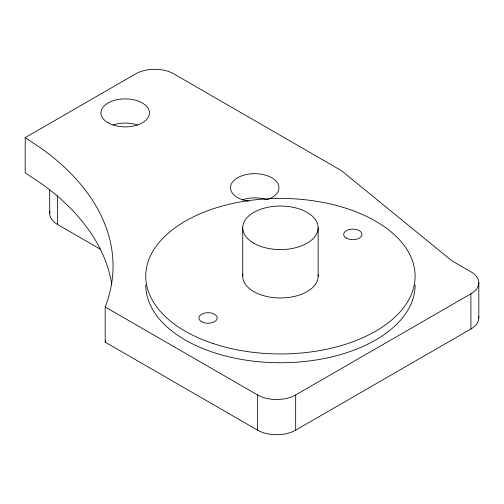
<?xml version="1.0" encoding="UTF-8"?>
<svg xmlns="http://www.w3.org/2000/svg" width="504" height="504" viewBox="0 0 504 504"><rect width="100%" height="100%" fill="white"/><g stroke="black" fill="none" stroke-linecap="round" stroke-linejoin="round"><path stroke-width="0.76" d="M25.2 137.63L135.677 73.849A26.939 15.555 0 0 1 173.773 73.849L341.391 170.623L451.861 260.795L470.912 271.795A26.939 15.555 0 0 1 470.912 293.788L470.912 328.98L295.672 430.151A26.939 15.555 0 0 1 257.582 430.151L105.197 342.178L105.197 306.986A325.269 187.79 0 0 0 42.424 149.153L25.2 137.63L25.2 172.822L42.424 184.344A325.269 187.79 0 0 1 111.787 284.684M105.197 306.986L257.582 394.96A26.939 15.555 0 0 0 295.672 394.96L470.912 293.788M49.921 211.485A26.939 15.555 0 0 0 57.582 224.507L100.517 249.297M478.8 282.788L478.8 317.98M318.15 227.808L318.15 276.192M295.672 394.96L295.672 430.151M257.582 394.96L257.582 430.151M242.726 227.808L242.726 276.192M57.582 195.634L57.582 224.507M49.688 190.096L49.688 213.513M105.764 340.691A325.269 187.79 0 0 1 105.197 342.178M248.447 201.191A24.242 13.999 0 0 1 233.724 180.671A24.242 13.999 0 0 1 271.864 177.773A24.242 13.999 0 0 1 266.843 199.792M415.12 284.993A134.688 77.761 0 0 1 280.438 362.748A134.688 77.761 0 0 1 145.75 284.993M242.6 199.742A24.242 13.999 0 0 1 266.843 199.742M113.079 124.96A24.242 13.999 0 0 1 137.321 124.96M318.068 274.774A37.712 21.773 0 0 1 279.815 297.965A37.712 21.773 0 0 1 242.903 274.063M478.699 316.632A26.939 15.555 0 0 1 470.912 328.98M108.058 122.787A24.242 13.999 0 0 0 148.617 116.512A24.242 13.999 0 0 0 118.925 99.37A24.242 13.999 0 0 0 108.058 122.787M253.77 243.199A37.712 21.773 0 0 0 316.865 233.44A37.712 21.773 0 0 0 270.673 206.772A37.712 21.773 0 0 0 253.77 243.199M201.581 321.722A9.16 5.286 0 0 0 216.903 319.347A9.16 5.286 0 0 0 205.682 312.877A9.16 5.286 0 0 0 201.581 321.722M346.343 238.146A9.16 5.286 0 0 0 361.664 235.771A9.16 5.286 0 0 0 350.444 229.295A9.16 5.286 0 0 0 346.343 238.146M213.091 343.533A134.688 77.761 0 0 0 415.12 276.192A134.688 77.761 0 0 0 213.091 208.851A134.688 77.761 0 0 0 213.091 343.533"/></g></svg>
